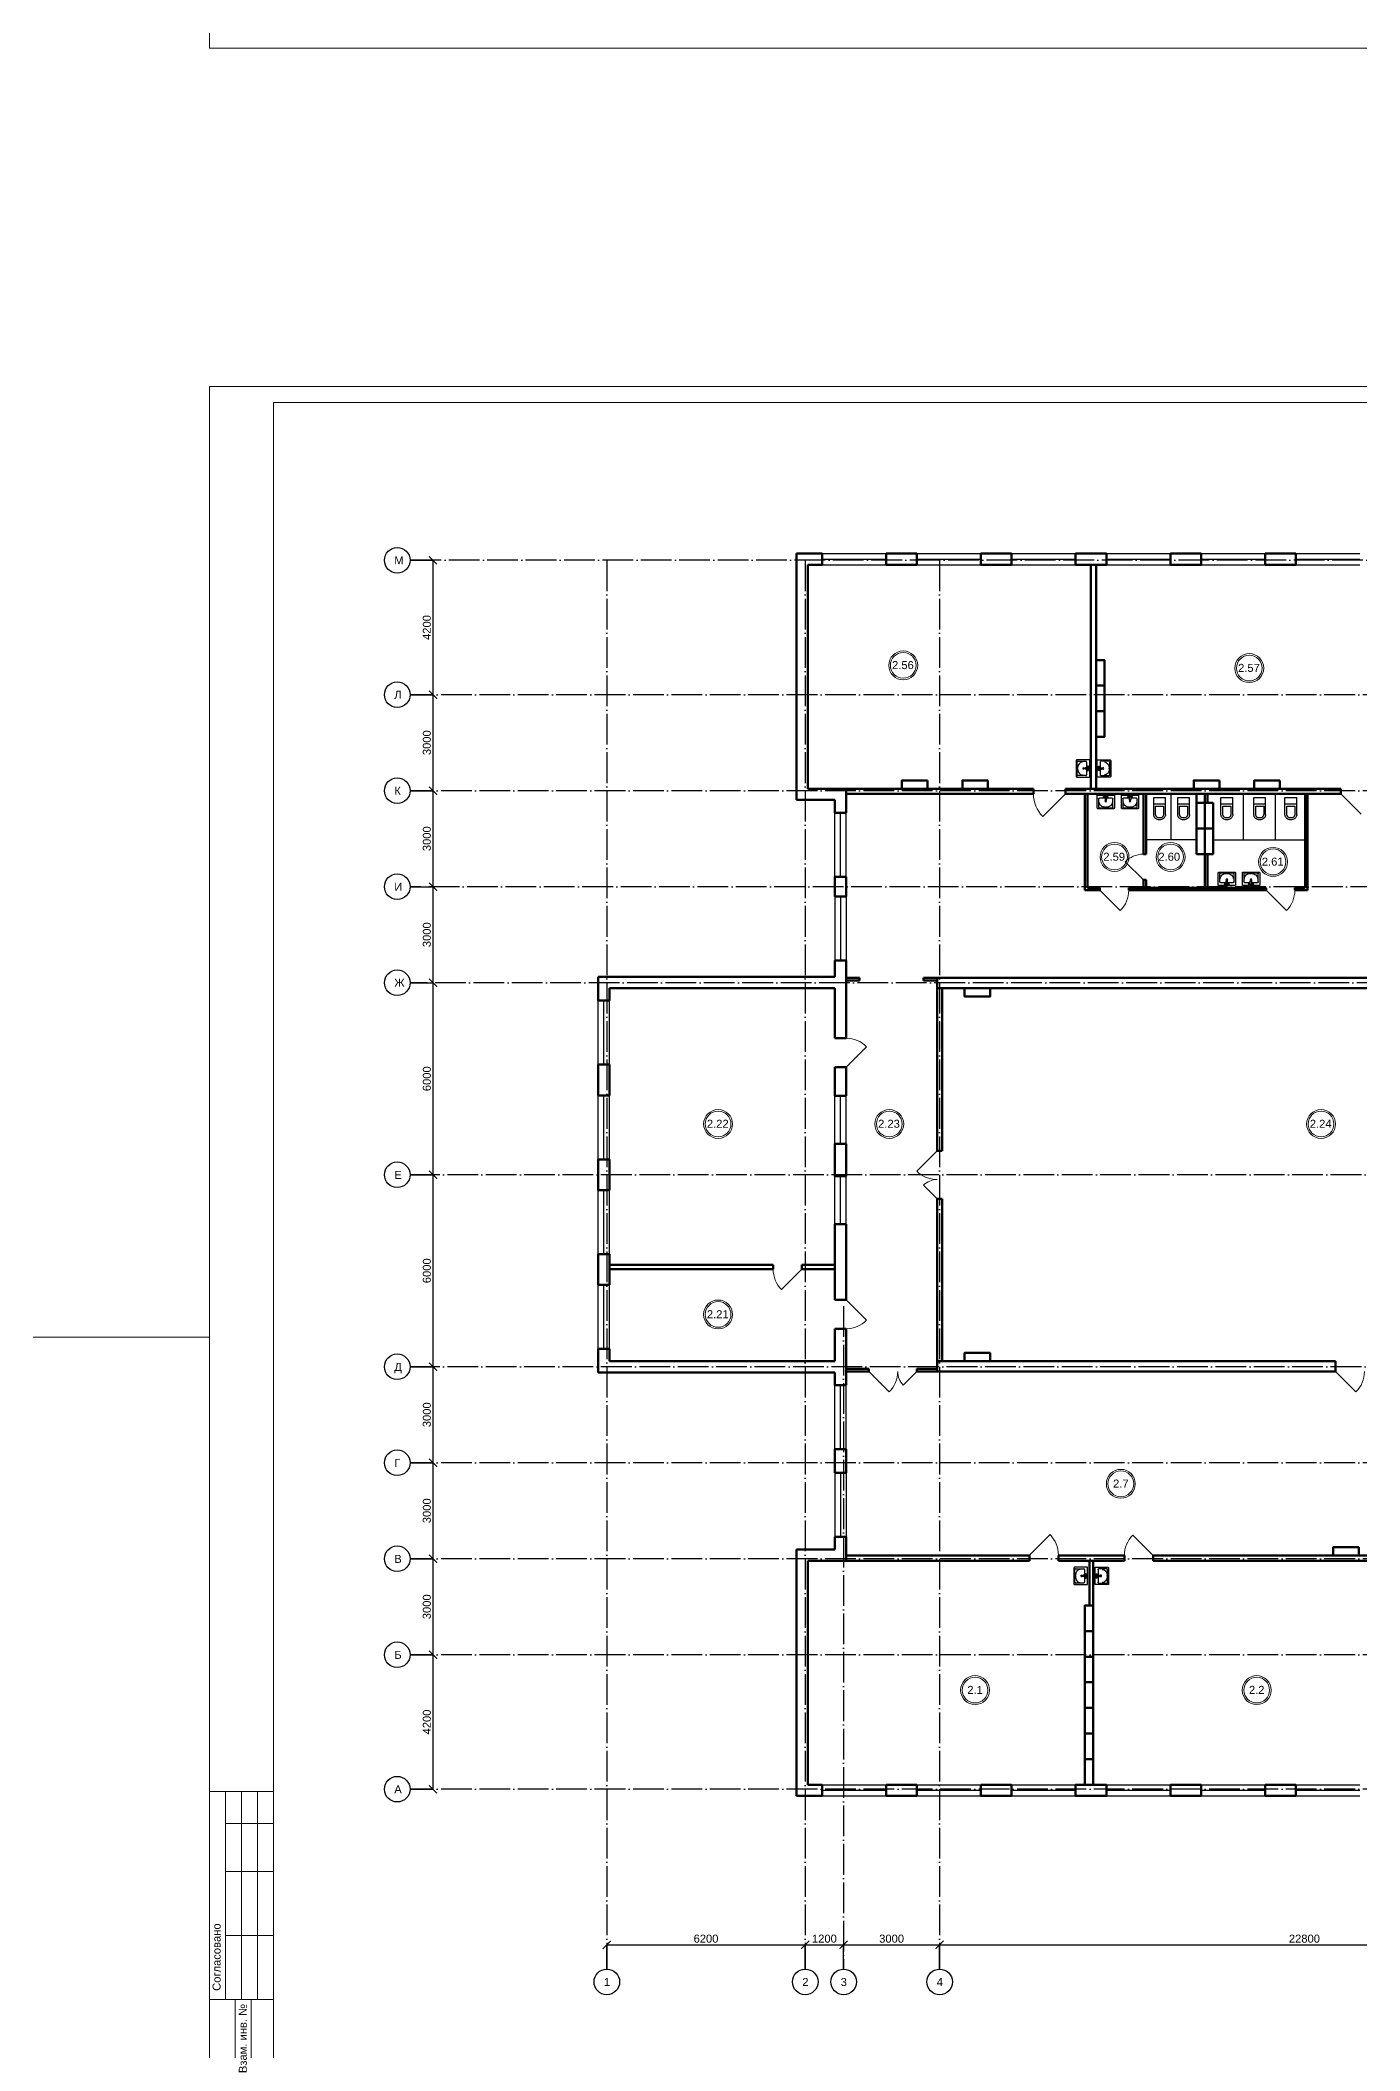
# Model space of a CAD drawing. Header units: millimetres. Extents: x 1982 to 10001982, y -1005230 to 4320529.
# Drawn here: x 2331984 to 2373220, y 1198181 to 1261006 of the extents above; entities that cross this region are included whole.
import ezdxf
from ezdxf.enums import TextEntityAlignment as Align

# ---------------------------------------------------------------- set-up
doc = ezdxf.new("R2010")
doc.units = ezdxf.units.MM
doc.linetypes.add('ACAD_ISO04W100', pattern=[30, 24, -3, 0, -3])
for name, color, linetype, lineweight in [('Level 50', 7, 'Continuous', 0), ('Level 63', 7, 'Continuous', 0), ('Двери', 250, 'Continuous', 5), ('Стены', 7, 'Continuous', 50)]:
    doc.layers.add(name, color=color, linetype=linetype, lineweight=lineweight)
for name, color, linetype in [('SANTEH', 7, 'Continuous'), ('Окна', 127, 'Continuous'), ('Оси', 30, 'Continuous'), ('Осн надпись', 7, 'Continuous'), ('размеры оси', 163, 'Continuous'), ('Сантехника', 7, 'Continuous')]:
    doc.layers.add(name, color=color, linetype=linetype)
doc.styles.get("Standard").update_dxf_attribs({"font": 'arial.ttf'})
doc.styles.add('Style-Arial', font='arial.ttf')
doc.dimstyles.new('100', dxfattribs={"dimtxt": 250, "dimasz": 250, "dimexe": 1.25, "dimexo": 0.625, "dimgap": 65, "dimtad": 1, "dimtxsty": 'Standard', "dimblk": 'ARCHTICK', "dimcen": 250, "dimadec": 0, "dimazin": 0, "dimtfac": 1, "dimtmove": 0, "dimatfit": 3, "dimldrblk": 'ARCHTICK', "dimfxl": 1, "dimarcsym": 0})

# ---------------------------------------------------------------- blocks, each defined once
blk = doc.blocks.new('*U49')
at = {"color": 7, "linetype": 'Continuous', "lineweight": 0}
for p, q in [((-63.075, 0), (-68.362, 0)), ((68.362, 0), (63.075, 0))]:
    blk.add_line(p, q, dxfattribs=at)
at = {"color": 7, "linetype": 'Continuous', "lineweight": 0, "flags": 128}
blk.add_lwpolyline([(63.075, 29.7), (63.075, -29.7), (-63.075, -29.7), (-63.075, 29.7), (63.075, 29.7)], close=True, dxfattribs=at)
at = {"layer": 'Level 50', "color": 7, "linetype": 'Continuous', "lineweight": 13}
for p, q in [((-61.075, 29.2), (-61.075, -29.2)), ((62.575, 29.2), (-61.075, 29.2))]:
    blk.add_line(p, q, dxfattribs=at)
at = {"layer": 'Level 63', "color": 7, "linetype": 'Continuous', "lineweight": 13}
for p, q in [((-63.075, -14.2), (-61.075, -14.2)), ((-63.075, -14.2), (-63.075, -20.7)), ((-62.575, -14.2), (-62.575, -20.7)), ((-62.075, -14.2), (-62.075, -20.7)), ((-61.575, -14.2), (-61.575, -20.7)), ((-62.575, -15.2), (-61.075, -15.2)), ((-62.575, -16.7), (-61.075, -16.7)), ((-62.575, -18.7), (-61.075, -18.7)), ((-63.075, -20.7), (-61.075, -20.7)), ((-62.275, -20.7), (-61.075, -20.7)), ((-61.775, -29.2), (-61.775, -20.7))]:
    blk.add_line(p, q, dxfattribs=at)
at = {"layer": 'Level 63', "color": 7, "linetype": 'Continuous', "lineweight": 13, "flags": 128}
blk.add_lwpolyline([(-62.275, -29.2), (-62.275, -20.7)], dxfattribs=at)
at = {"layer": 'Level 63', "color": 7, "linetype": 'Continuous', "lineweight": 0, "style": 'Style-Arial'}
for s, p in [('Согласовано', (-62.851, -19.373)), ('Взам. инв. №', (-62.032, -21.916))]:
    blk.add_text(s, height=0.25002, rotation=90, dxfattribs=at).set_placement(p, align=Align.MIDDLE_CENTER)
blk = doc.blocks.new('Rac7')
at = {"color": 0}
for p, q in [((-39501, -24232), (-39501, -23830)), ((-39474, -23808), (-38988, -23808)), ((-39457, -23859), (-39457, -24115)), ((-39032, -23838), (-39430, -23838)), ((-39221, -23855), (-39241, -23855)), ((-39005, -24115), (-39005, -23859)), ((-39005, -23859), (-39005, -23859)), ((-38961, -23830), (-38961, -24232)), ((-38961, -24232), (-39501, -24232)), ((-39430, -24136), (-39253, -24136)), ((-39297, -24164), (-39253, -24164)), ((-39297, -24194), (-39297, -24164)), ((-39165, -24194), (-39297, -24194)), ((-39253, -24186), (-39253, -24094)), ((-39253, -24186), (-39209, -24186)), ((-39209, -24186), (-39209, -24094)), ((-39209, -24136), (-39032, -24136)), ((-39209, -24164), (-39165, -24164)), ((-39165, -24164), (-39165, -24194))]:
    blk.add_line(p, q, dxfattribs=at)
at = {"color": 0, "extrusion": (0, 0, -1)}
for centre, major_axis, start_param, end_param in [((-39474, -23830), (-27, 0), 0, 1.570796), ((-39430, -23859), (-27, 0), 0, 1.570796), ((-39241, -24007), (-194, 0), 0, 1.570796), ((-39221, -24007), (-194, 0), 1.570796, 3.141593), ((-39032, -23859), (-27, 0), 1.570796, 3.141593), ((-38988, -23830), (-27, 0), 1.570796, 3.141593), ((-39430, -24115), (-27, 0), -1.570796, 0), ((-39231, -24104), (-25.3, 0), 0.552816, 2.588777), ((-39032, -24115), (-27, 0), -3.141593, -1.570796)]:
    blk.add_ellipse(centre, major_axis=major_axis, ratio=0.785714, start_param=start_param, end_param=end_param, dxfattribs=at)
blk.add_ellipse((-39231, -24048), major_axis=(-27.9, 0), ratio=0.785714, dxfattribs=at)
blk = doc.blocks.new('WC With Cistern_103')
at = {"layer": 'SANTEH', "linetype": 'Continuous'}
for p, q in [((0, 170), (0, 700)), ((370, 700), (0, 700)), ((370, 170), (370, 700)), ((370, 500), (0, 500)), ((60, 425), (60, 170)), ((310, 425), (60, 425)), ((310, 170), (310, 425))]:
    blk.add_line(p, q, dxfattribs=at)
for points in [[(0, 170), (1, 151), (4, 133), (10, 115), (17, 97), (27, 81), (38, 66), (51, 52), (65, 40)], [(60, 170), (61, 158), (63, 146), (66, 135), (71, 124), (77, 114), (84, 104), (92, 96), (101, 88)], [(65, 40), (92, 23), (122, 10), (153, 3), (185, 0), (217, 3), (248, 10), (278, 23), (305, 40)], [(101, 88), (120, 76), (141, 67), (163, 62), (185, 60), (207, 62), (229, 67), (250, 76), (269, 88)], [(269, 88), (278, 96), (286, 104), (293, 114), (299, 124), (304, 135), (307, 146), (309, 158), (310, 170)], [(305, 40), (319, 52), (332, 66), (343, 81), (353, 97), (360, 115), (366, 133), (369, 151), (370, 170)]]:
    blk.add_lwpolyline(points, dxfattribs=at)
blk = doc.blocks.new('_ArchTick')
at = {"color": 0, "linetype": 'ByBlock', "const_width": 0.15}
blk.add_lwpolyline([(-0.5, -0.5), (0.5, 0.5)], dxfattribs=at)
blk = doc.blocks.new('*D212')
at = {"layer": 'Defpoints', "color": 0, "lineweight": 0, "transparency": 16777216}
for p in [(2355890, 1201491), (2349690, 1200734), (2355890, 1200734)]:
    blk.add_point(p, dxfattribs=at)
at = {"layer": 'размеры оси', "color": 0, "lineweight": -2, "transparency": 16777216}
for p, q in [((2349690, 1200735), (2349690, 1201492)), ((2349690, 1201491), (2355890, 1201491)), ((2355890, 1200735), (2355890, 1201492))]:
    blk.add_line(p, q, dxfattribs=at)
at = {"layer": 'размеры оси', "color": 0, "lineweight": -2, "transparency": 16777216, "xscale": 250, "yscale": 250, "zscale": 250, "rotation": 180}
blk.add_blockref('_ArchTick', (2349690, 1201491), dxfattribs=at)
at = {"layer": 'размеры оси', "color": 0, "lineweight": -2, "transparency": 16777216, "xscale": 250, "yscale": 250, "zscale": 250}
blk.add_blockref('_ArchTick', (2355890, 1201491), dxfattribs=at)
at = {"layer": 'размеры оси', "color": 0, "transparency": 16777216, "insert": (2352790, 1201684), "char_height": 250, "attachment_point": 5}
blk.add_mtext('6200', dxfattribs=at)
blk = doc.blocks.new('*D213')
at = {"layer": 'Defpoints', "color": 0, "lineweight": 0, "transparency": 16777216}
for p in [(2357090, 1201491), (2355890, 1200734), (2357090, 1200734)]:
    blk.add_point(p, dxfattribs=at)
at = {"layer": 'размеры оси', "color": 0, "lineweight": -2, "transparency": 16777216}
for p, q in [((2355890, 1200735), (2355890, 1201492)), ((2355890, 1201491), (2357090, 1201491)), ((2357090, 1200735), (2357090, 1201492))]:
    blk.add_line(p, q, dxfattribs=at)
at = {"layer": 'размеры оси', "color": 0, "lineweight": -2, "transparency": 16777216, "xscale": 250, "yscale": 250, "zscale": 250, "rotation": 180}
blk.add_blockref('_ArchTick', (2355890, 1201491), dxfattribs=at)
at = {"layer": 'размеры оси', "color": 0, "lineweight": -2, "transparency": 16777216, "xscale": 250, "yscale": 250, "zscale": 250}
blk.add_blockref('_ArchTick', (2357090, 1201491), dxfattribs=at)
at = {"layer": 'размеры оси', "color": 0, "transparency": 16777216, "insert": (2356490, 1201684), "char_height": 250, "attachment_point": 5}
blk.add_mtext('1200', dxfattribs=at)
blk = doc.blocks.new('*D214')
at = {"layer": 'Defpoints', "color": 0, "lineweight": 0, "transparency": 16777216}
for p in [(2360090, 1201491), (2357090, 1200734), (2360090, 1200734)]:
    blk.add_point(p, dxfattribs=at)
at = {"layer": 'размеры оси', "color": 0, "lineweight": -2, "transparency": 16777216}
for p, q in [((2357090, 1200735), (2357090, 1201492)), ((2357090, 1201491), (2360090, 1201491)), ((2360090, 1200735), (2360090, 1201492))]:
    blk.add_line(p, q, dxfattribs=at)
at = {"layer": 'размеры оси', "color": 0, "lineweight": -2, "transparency": 16777216, "xscale": 250, "yscale": 250, "zscale": 250, "rotation": 180}
blk.add_blockref('_ArchTick', (2357090, 1201491), dxfattribs=at)
at = {"layer": 'размеры оси', "color": 0, "lineweight": -2, "transparency": 16777216, "xscale": 250, "yscale": 250, "zscale": 250}
blk.add_blockref('_ArchTick', (2360090, 1201491), dxfattribs=at)
at = {"layer": 'размеры оси', "color": 0, "transparency": 16777216, "insert": (2358590, 1201684), "char_height": 250, "attachment_point": 5}
blk.add_mtext('3000', dxfattribs=at)
blk = doc.blocks.new('*D215')
at = {"layer": 'Defpoints', "color": 0, "lineweight": 0, "transparency": 16777216}
for p in [(2382890, 1201491), (2360090, 1200734), (2382890, 1200734)]:
    blk.add_point(p, dxfattribs=at)
at = {"layer": 'размеры оси', "color": 0, "lineweight": -2, "transparency": 16777216}
for p, q in [((2360090, 1200735), (2360090, 1201492)), ((2360090, 1201491), (2382890, 1201491)), ((2382890, 1200735), (2382890, 1201492))]:
    blk.add_line(p, q, dxfattribs=at)
at = {"layer": 'размеры оси', "color": 0, "lineweight": -2, "transparency": 16777216, "xscale": 250, "yscale": 250, "zscale": 250, "rotation": 180}
blk.add_blockref('_ArchTick', (2360090, 1201491), dxfattribs=at)
at = {"layer": 'размеры оси', "color": 0, "lineweight": -2, "transparency": 16777216, "xscale": 250, "yscale": 250, "zscale": 250}
blk.add_blockref('_ArchTick', (2382890, 1201491), dxfattribs=at)
at = {"layer": 'размеры оси', "color": 0, "transparency": 16777216, "insert": (2371490, 1201684), "char_height": 250, "attachment_point": 5}
blk.add_mtext('22800', dxfattribs=at)
blk = doc.blocks.new('*D202')
at = {"layer": 'Defpoints', "color": 0, "lineweight": 0, "transparency": 16777216}
for p in [(2343541, 1210555), (2344259, 1210555), (2343541, 1206355)]:
    blk.add_point(p, dxfattribs=at)
at = {"layer": 'размеры оси', "color": 0, "lineweight": -2, "transparency": 16777216}
for p, q in [((2343541, 1210555), (2344260, 1210555)), ((2344259, 1206355), (2344259, 1210555)), ((2343541, 1206355), (2344260, 1206355))]:
    blk.add_line(p, q, dxfattribs=at)
at = {"layer": 'размеры оси', "color": 0, "lineweight": -2, "transparency": 16777216, "xscale": 250, "yscale": 250, "zscale": 250}
for p, rotation in [((2344259, 1210555), 90), ((2344259, 1206355), 270)]:
    blk.add_blockref('_ArchTick', p, dxfattribs=dict(at, rotation=rotation))
at = {"layer": 'размеры оси', "color": 0, "transparency": 16777216, "insert": (2344066, 1208455), "char_height": 250, "attachment_point": 5, "rotation": 90}
blk.add_mtext('4200', dxfattribs=at)
blk = doc.blocks.new('*D203')
at = {"layer": 'Defpoints', "color": 0, "lineweight": 0, "transparency": 16777216}
for p in [(2343541, 1213555), (2344259, 1213555), (2343541, 1210555)]:
    blk.add_point(p, dxfattribs=at)
at = {"layer": 'размеры оси', "color": 0, "lineweight": -2, "transparency": 16777216}
for p, q in [((2343541, 1213555), (2344260, 1213555)), ((2344259, 1210555), (2344259, 1213555)), ((2343541, 1210555), (2344260, 1210555))]:
    blk.add_line(p, q, dxfattribs=at)
at = {"layer": 'размеры оси', "color": 0, "lineweight": -2, "transparency": 16777216, "xscale": 250, "yscale": 250, "zscale": 250}
for p, rotation in [((2344259, 1213555), 90), ((2344259, 1210555), 270)]:
    blk.add_blockref('_ArchTick', p, dxfattribs=dict(at, rotation=rotation))
at = {"layer": 'размеры оси', "color": 0, "transparency": 16777216, "insert": (2344066, 1212055), "char_height": 250, "attachment_point": 5, "rotation": 90}
blk.add_mtext('3000', dxfattribs=at)
blk = doc.blocks.new('*D204')
at = {"layer": 'Defpoints', "color": 0, "lineweight": 0, "transparency": 16777216}
for p in [(2343541, 1216555), (2344259, 1216555), (2343541, 1213555)]:
    blk.add_point(p, dxfattribs=at)
at = {"layer": 'размеры оси', "color": 0, "lineweight": -2, "transparency": 16777216}
for p, q in [((2343541, 1216555), (2344260, 1216555)), ((2344259, 1213555), (2344259, 1216555)), ((2343541, 1213555), (2344260, 1213555))]:
    blk.add_line(p, q, dxfattribs=at)
at = {"layer": 'размеры оси', "color": 0, "lineweight": -2, "transparency": 16777216, "xscale": 250, "yscale": 250, "zscale": 250}
for p, rotation in [((2344259, 1216555), 90), ((2344259, 1213555), 270)]:
    blk.add_blockref('_ArchTick', p, dxfattribs=dict(at, rotation=rotation))
at = {"layer": 'размеры оси', "color": 0, "transparency": 16777216, "insert": (2344066, 1215055), "char_height": 250, "attachment_point": 5, "rotation": 90}
blk.add_mtext('3000', dxfattribs=at)
blk = doc.blocks.new('*D205')
at = {"layer": 'Defpoints', "color": 0, "lineweight": 0, "transparency": 16777216}
for p in [(2343541, 1219555), (2344259, 1219555), (2343541, 1216555)]:
    blk.add_point(p, dxfattribs=at)
at = {"layer": 'размеры оси', "color": 0, "lineweight": -2, "transparency": 16777216}
for p, q in [((2343541, 1219555), (2344260, 1219555)), ((2344259, 1216555), (2344259, 1219555)), ((2343541, 1216555), (2344260, 1216555))]:
    blk.add_line(p, q, dxfattribs=at)
at = {"layer": 'размеры оси', "color": 0, "lineweight": -2, "transparency": 16777216, "xscale": 250, "yscale": 250, "zscale": 250}
for p, rotation in [((2344259, 1219555), 90), ((2344259, 1216555), 270)]:
    blk.add_blockref('_ArchTick', p, dxfattribs=dict(at, rotation=rotation))
at = {"layer": 'размеры оси', "color": 0, "transparency": 16777216, "insert": (2344066, 1218055), "char_height": 250, "attachment_point": 5, "rotation": 90}
blk.add_mtext('3000', dxfattribs=at)
blk = doc.blocks.new('*D206')
at = {"layer": 'Defpoints', "color": 0, "lineweight": 0, "transparency": 16777216}
for p in [(2343541, 1225555), (2344259, 1225555), (2343541, 1219555)]:
    blk.add_point(p, dxfattribs=at)
at = {"layer": 'размеры оси', "color": 0, "lineweight": -2, "transparency": 16777216}
for p, q in [((2343541, 1225555), (2344260, 1225555)), ((2344259, 1219555), (2344259, 1225555)), ((2343541, 1219555), (2344260, 1219555))]:
    blk.add_line(p, q, dxfattribs=at)
at = {"layer": 'размеры оси', "color": 0, "lineweight": -2, "transparency": 16777216, "xscale": 250, "yscale": 250, "zscale": 250}
for p, rotation in [((2344259, 1225555), 90), ((2344259, 1219555), 270)]:
    blk.add_blockref('_ArchTick', p, dxfattribs=dict(at, rotation=rotation))
at = {"layer": 'размеры оси', "color": 0, "transparency": 16777216, "insert": (2344066, 1222555), "char_height": 250, "attachment_point": 5, "rotation": 90}
blk.add_mtext('6000', dxfattribs=at)
blk = doc.blocks.new('*D207')
at = {"layer": 'Defpoints', "color": 0, "lineweight": 0, "transparency": 16777216}
for p in [(2343541, 1231555), (2344259, 1231555), (2343541, 1225555)]:
    blk.add_point(p, dxfattribs=at)
at = {"layer": 'размеры оси', "color": 0, "lineweight": -2, "transparency": 16777216}
for p, q in [((2343541, 1231555), (2344260, 1231555)), ((2344259, 1225555), (2344259, 1231555)), ((2343541, 1225555), (2344260, 1225555))]:
    blk.add_line(p, q, dxfattribs=at)
at = {"layer": 'размеры оси', "color": 0, "lineweight": -2, "transparency": 16777216, "xscale": 250, "yscale": 250, "zscale": 250}
for p, rotation in [((2344259, 1231555), 90), ((2344259, 1225555), 270)]:
    blk.add_blockref('_ArchTick', p, dxfattribs=dict(at, rotation=rotation))
at = {"layer": 'размеры оси', "color": 0, "transparency": 16777216, "insert": (2344066, 1228555), "char_height": 250, "attachment_point": 5, "rotation": 90}
blk.add_mtext('6000', dxfattribs=at)
blk = doc.blocks.new('*D208')
at = {"layer": 'Defpoints', "color": 0, "lineweight": 0, "transparency": 16777216}
for p in [(2343541, 1234555), (2344259, 1234555), (2343541, 1231555)]:
    blk.add_point(p, dxfattribs=at)
at = {"layer": 'размеры оси', "color": 0, "lineweight": -2, "transparency": 16777216}
for p, q in [((2343541, 1234555), (2344260, 1234555)), ((2344259, 1231555), (2344259, 1234555)), ((2343541, 1231555), (2344260, 1231555))]:
    blk.add_line(p, q, dxfattribs=at)
at = {"layer": 'размеры оси', "color": 0, "lineweight": -2, "transparency": 16777216, "xscale": 250, "yscale": 250, "zscale": 250}
for p, rotation in [((2344259, 1234555), 90), ((2344259, 1231555), 270)]:
    blk.add_blockref('_ArchTick', p, dxfattribs=dict(at, rotation=rotation))
at = {"layer": 'размеры оси', "color": 0, "transparency": 16777216, "insert": (2344066, 1233055), "char_height": 250, "attachment_point": 5, "rotation": 90}
blk.add_mtext('3000', dxfattribs=at)
blk = doc.blocks.new('*D209')
at = {"layer": 'Defpoints', "color": 0, "lineweight": 0, "transparency": 16777216}
for p in [(2343541, 1237555), (2344259, 1237555), (2343541, 1234555)]:
    blk.add_point(p, dxfattribs=at)
at = {"layer": 'размеры оси', "color": 0, "lineweight": -2, "transparency": 16777216}
for p, q in [((2343541, 1237555), (2344260, 1237555)), ((2344259, 1234555), (2344259, 1237555)), ((2343541, 1234555), (2344260, 1234555))]:
    blk.add_line(p, q, dxfattribs=at)
at = {"layer": 'размеры оси', "color": 0, "lineweight": -2, "transparency": 16777216, "xscale": 250, "yscale": 250, "zscale": 250}
for p, rotation in [((2344259, 1237555), 90), ((2344259, 1234555), 270)]:
    blk.add_blockref('_ArchTick', p, dxfattribs=dict(at, rotation=rotation))
at = {"layer": 'размеры оси', "color": 0, "transparency": 16777216, "insert": (2344066, 1236055), "char_height": 250, "attachment_point": 5, "rotation": 90}
blk.add_mtext('3000', dxfattribs=at)
blk = doc.blocks.new('*D210')
at = {"layer": 'Defpoints', "color": 0, "lineweight": 0, "transparency": 16777216}
for p in [(2343541, 1240555), (2344259, 1240555), (2343541, 1237555)]:
    blk.add_point(p, dxfattribs=at)
at = {"layer": 'размеры оси', "color": 0, "lineweight": -2, "transparency": 16777216}
for p, q in [((2343541, 1240555), (2344260, 1240555)), ((2344259, 1237555), (2344259, 1240555)), ((2343541, 1237555), (2344260, 1237555))]:
    blk.add_line(p, q, dxfattribs=at)
at = {"layer": 'размеры оси', "color": 0, "lineweight": -2, "transparency": 16777216, "xscale": 250, "yscale": 250, "zscale": 250}
for p, rotation in [((2344259, 1240555), 90), ((2344259, 1237555), 270)]:
    blk.add_blockref('_ArchTick', p, dxfattribs=dict(at, rotation=rotation))
at = {"layer": 'размеры оси', "color": 0, "transparency": 16777216, "insert": (2344066, 1239055), "char_height": 250, "attachment_point": 5, "rotation": 90}
blk.add_mtext('3000', dxfattribs=at)
blk = doc.blocks.new('*D211')
at = {"layer": 'Defpoints', "color": 0, "lineweight": 0, "transparency": 16777216}
for p in [(2343541, 1244755), (2344259, 1244755), (2343541, 1240555)]:
    blk.add_point(p, dxfattribs=at)
at = {"layer": 'размеры оси', "color": 0, "lineweight": -2, "transparency": 16777216}
for p, q in [((2343541, 1244755), (2344260, 1244755)), ((2344259, 1240555), (2344259, 1244755)), ((2343541, 1240555), (2344260, 1240555))]:
    blk.add_line(p, q, dxfattribs=at)
at = {"layer": 'размеры оси', "color": 0, "lineweight": -2, "transparency": 16777216, "xscale": 250, "yscale": 250, "zscale": 250}
for p, rotation in [((2344259, 1244755), 90), ((2344259, 1240555), 270)]:
    blk.add_blockref('_ArchTick', p, dxfattribs=dict(at, rotation=rotation))
at = {"layer": 'размеры оси', "color": 0, "transparency": 16777216, "insert": (2344066, 1242655), "char_height": 250, "attachment_point": 5, "rotation": 90}
blk.add_mtext('4200', dxfattribs=at)

msp = doc.modelspace()

# ---------------------------------------------------------------- linework, layer by layer
for p, q in [((2356820.421, 1226518.813), (2356820.421, 1228018.813)), ((2356995.421, 1226518.813), (2356995.421, 1228018.813)), ((2357170.421, 1226518.813), (2357170.421, 1228018.813)), ((2356820.421, 1224009.946), (2356820.421, 1225509.946)), ((2356995.421, 1224009.946), (2356995.421, 1225509.946)), ((2357170.421, 1224009.946), (2357170.421, 1225509.946))]:
    msp.add_line(p, q)
at = {"color": 7, "linetype": 'Continuous', "lineweight": 13}
for centre, radius in [((2358953.596, 1241472.705), 452.013), ((2358953.596, 1241472.705), 402.013), ((2369767.338, 1241385.508), 452.013), ((2369767.338, 1241385.508), 402.013), ((2365555.927, 1235484.361), 452.013), ((2365555.927, 1235484.361), 402.013), ((2367309.092, 1235484.361), 452.013), ((2367309.092, 1235484.361), 402.013), ((2370509.86, 1235332.188), 452.013), ((2370509.86, 1235332.188), 402.013), ((2353168.014, 1227140.872), 452.013), ((2353168.014, 1227140.872), 402.013), ((2358518.207, 1227140.872), 452.013), ((2358518.207, 1227140.872), 402.013), ((2372009.564, 1227140.872), 452.013), ((2372009.564, 1227140.872), 402.013), ((2353168.014, 1221189.232), 452.013), ((2353168.014, 1221189.232), 402.013), ((2365752.872, 1215897.432), 452.013), ((2365752.872, 1215897.432), 402.013), ((2361197.273, 1209450.921), 452.013), ((2361197.273, 1209450.921), 402.013), ((2369998.288, 1209450.921), 452.013), ((2369998.288, 1209450.921), 402.013)]:
    msp.add_circle(centre, radius, dxfattribs=at)
at = {"layer": 'SANTEH'}
for p, q in [((2367330.421, 1236019.746), (2367330.421, 1237455.29)), ((2369588.273, 1236019.746), (2369588.273, 1237455.29)), ((2370582.406, 1236019.746), (2370582.406, 1237455.29)), ((2368120.421, 1236019.746), (2366540.421, 1236019.746)), ((2368640.421, 1236019.746), (2371510.421, 1236019.746))]:
    msp.add_line(p, q, dxfattribs=at)
at = {"layer": 'Двери'}
for p, q in [((2364020.421, 1237455.29), (2363313.314, 1236748.184)), ((2372631.927, 1237455.29), (2373268.323, 1236818.894)), ((2366460.421, 1234773.265), (2365886.044, 1235330.123)), ((2365099.849, 1234445.29), (2365736.245, 1233808.894)), ((2370292.074, 1234445.29), (2370928.47, 1233808.894)), ((2357170.421, 1228919.664), (2357806.817, 1229556.06)), ((2360010.421, 1226305.29), (2359374.025, 1225668.894)), ((2360010.421, 1224805.29), (2359586.157, 1225229.554)), ((2355787.129, 1222605.29), (2355150.733, 1221968.894)), ((2357170.421, 1221644.493), (2357806.817, 1221008.097)), ((2357880.421, 1219405.29), (2358516.817, 1218768.894)), ((2359380.421, 1219405.29), (2358956.157, 1218981.026)), ((2372464.975, 1219405.29), (2373101.371, 1218768.894)), ((2362903.605, 1213672.82), (2363540.001, 1214309.216)), ((2366763.361, 1213655.29), (2366126.965, 1214291.686))]:
    msp.add_line(p, q, dxfattribs=at)
for centre, radius, start, end in [((2364020.421, 1237455.29), 1000, 180, 225), ((2366460.421, 1234773.265), 800, 90.88722196, 135.88722198), ((2365099.849, 1234445.29), 900, 315, 0), ((2370292.074, 1234445.29), 900, 315, 0), ((2357170.421, 1228919.664), 900, 45, 90), ((2360010.421, 1226305.29), 900, 225, 270), ((2360010.421, 1224805.29), 600, 90, 135), ((2355787.129, 1222605.29), 900, 180, 225), ((2357170.421, 1221644.493), 900, 270, 315), ((2357880.421, 1219405.29), 900, 315, 0), ((2359380.421, 1219405.29), 600, 180, 225), ((2372464.975, 1219405.29), 900, 315, 0), ((2362903.605, 1213672.82), 900, 0, 45), ((2366763.361, 1213655.29), 900, 135, 180)]:
    msp.add_arc(centre, radius, start, end, dxfattribs=at)
at = {"layer": 'Окна'}
for p, q in [((2356420.421, 1244965.29), (2358420.421, 1244965.29)), ((2356420.421, 1244790.29), (2358420.421, 1244790.29)), ((2356420.421, 1244615.29), (2358420.421, 1244615.29)), ((2359380.421, 1244965.29), (2361380.421, 1244965.29)), ((2359380.421, 1244790.29), (2361380.421, 1244790.29)), ((2359380.421, 1244615.29), (2361380.421, 1244615.29)), ((2362340.421, 1244965.29), (2364340.421, 1244965.29)), ((2362340.421, 1244790.29), (2364340.421, 1244790.29)), ((2362340.421, 1244615.29), (2364340.421, 1244615.29)), ((2365300.421, 1244965.29), (2367300.421, 1244965.29)), ((2365300.421, 1244790.29), (2367300.421, 1244790.29)), ((2365300.421, 1244615.29), (2367300.421, 1244615.29)), ((2368260.421, 1244965.29), (2370260.421, 1244965.29)), ((2368260.421, 1244790.29), (2370260.421, 1244790.29)), ((2368260.421, 1244615.29), (2370260.421, 1244615.29)), ((2371220.421, 1244965.29), (2373220.421, 1244965.29)), ((2371220.421, 1244790.29), (2373220.421, 1244790.29)), ((2371220.421, 1244615.29), (2373220.421, 1244615.29)), ((2356820.421, 1234865.29), (2356820.421, 1236865.29)), ((2356995.421, 1234865.29), (2356995.421, 1236865.29)), ((2357170.421, 1234865.29), (2357170.421, 1236865.29)), ((2356820.421, 1234245.29), (2356820.421, 1232245.29)), ((2356820.421, 1234135.29), (2356820.421, 1233885.29)), ((2356995.421, 1234245.29), (2356995.421, 1232245.29)), ((2357170.421, 1234245.29), (2357170.421, 1232245.29)), ((2357170.421, 1234135.29), (2357170.421, 1233885.29)), ((2356820.421, 1232245.29), (2356820.421, 1232135.29)), ((2357170.421, 1232245.29), (2357170.421, 1232135.29)), ((2349420.421, 1228995.29), (2349420.421, 1230995.29)), ((2349595.421, 1228995.29), (2349595.421, 1230995.29)), ((2349770.421, 1228995.29), (2349770.421, 1230995.29)), ((2349420.421, 1226035.29), (2349420.421, 1228035.29)), ((2349595.421, 1226035.29), (2349595.421, 1228035.29)), ((2349770.421, 1226035.29), (2349770.421, 1228035.29)), ((2349420.421, 1223075.29), (2349420.421, 1225075.29)), ((2349595.421, 1223075.29), (2349595.421, 1225075.29)), ((2349770.421, 1223075.29), (2349770.421, 1225075.29)), ((2349420.421, 1220115.29), (2349420.421, 1222115.29)), ((2349595.421, 1220115.29), (2349595.421, 1222115.29)), ((2349770.421, 1220115.29), (2349770.421, 1222115.29)), ((2356820.421, 1216975.29), (2356820.421, 1218975.29)), ((2356995.421, 1216975.29), (2356995.421, 1218975.29)), ((2357170.421, 1216975.29), (2357170.421, 1218975.29)), ((2356820.421, 1216245.29), (2356820.421, 1214245.29)), ((2356995.421, 1216245.29), (2356995.421, 1214245.29)), ((2357170.421, 1216245.29), (2357170.421, 1214245.29)), ((2356420.421, 1206495.29), (2358420.421, 1206495.29)), ((2356420.421, 1206320.29), (2358420.421, 1206320.29)), ((2359380.421, 1206495.29), (2361380.421, 1206495.29)), ((2359380.421, 1206320.29), (2361380.421, 1206320.29)), ((2362340.421, 1206495.29), (2364340.421, 1206495.29)), ((2362340.421, 1206320.29), (2364340.421, 1206320.29)), ((2365300.421, 1206495.29), (2367300.421, 1206495.29)), ((2365300.421, 1206320.29), (2367300.421, 1206320.29)), ((2368260.421, 1206495.29), (2370260.421, 1206495.29)), ((2368260.421, 1206320.29), (2370260.421, 1206320.29)), ((2371220.421, 1206495.29), (2373220.421, 1206495.29)), ((2371220.421, 1206320.29), (2373220.421, 1206320.29)), ((2356420.421, 1206145.29), (2358420.421, 1206145.29)), ((2359380.421, 1206145.29), (2361380.421, 1206145.29)), ((2362340.421, 1206145.29), (2364340.421, 1206145.29)), ((2365300.421, 1206145.29), (2367300.421, 1206145.29)), ((2368260.421, 1206145.29), (2370260.421, 1206145.29)), ((2371220.421, 1206145.29), (2373220.421, 1206145.29))]:
    msp.add_line(p, q, dxfattribs=at)
at = {"layer": 'Оси', "linetype": 'ACAD_ISO04W100', "ltscale": 40}
for p, q in [((2428521.122, 1244755.29), (2343540.724, 1244755.29)), ((2349690.421, 1244755.29), (2349690.421, 1200733.913)), ((2355890.421, 1244755.29), (2355890.421, 1200733.913)), ((2360090.421, 1244755.29), (2360090.421, 1200733.913)), ((2428276.32, 1240555.29), (2343540.724, 1240555.29)), ((2428276.32, 1237555.29), (2343540.724, 1237555.29)), ((2427890.421, 1234555.29), (2343540.724, 1234555.29)), ((2434090.421, 1231555.29), (2343540.724, 1231555.29)), ((2434475.298, 1225555.29), (2343540.724, 1225555.29)), ((2357090.421, 1221445.555), (2357090.421, 1200733.913)), ((2434475.298, 1219555.29), (2343540.724, 1219555.29)), ((2428276.32, 1216555.29), (2343540.724, 1216555.29)), ((2428276.32, 1213555.29), (2343540.724, 1213555.29)), ((2428276.32, 1210555.29), (2343540.724, 1210555.29)), ((2428276.32, 1206355.29), (2343540.724, 1206355.29))]:
    msp.add_line(p, q, dxfattribs=at)
at = {"layer": 'Осн надпись', "ltscale": 40}
for centre in [(2343140.724, 1244755.29), (2343140.724, 1240555.29), (2343140.724, 1237555.29), (2343140.724, 1234555.29), (2343140.724, 1231555.29), (2343140.724, 1225555.29), (2343140.724, 1219555.29), (2343140.724, 1216555.29), (2343140.724, 1213555.29), (2343140.724, 1210555.29), (2343140.724, 1206355.29), (2349690.421, 1200333.913), (2355890.421, 1200333.913), (2357090.421, 1200333.913), (2360090.421, 1200333.913)]:
    msp.add_circle(centre, 400, dxfattribs=at)
at = {"layer": 'Стены'}
for p, q in [((2355620.421, 1244965.29), (2355620.421, 1237265.29)), ((2355620.421, 1244965.29), (2356420.421, 1244965.29)), ((2355970.421, 1244615.29), (2355970.421, 1237615.29)), ((2355970.421, 1244615.29), (2356420.421, 1244615.29)), ((2356420.421, 1244615.29), (2356420.421, 1244965.29)), ((2358420.421, 1244965.29), (2359380.421, 1244965.29)), ((2358420.421, 1244615.29), (2358420.421, 1244965.29)), ((2358420.421, 1244615.29), (2359380.421, 1244615.29)), ((2359380.421, 1244615.29), (2359380.421, 1244965.29)), ((2361380.421, 1244965.29), (2362340.421, 1244965.29)), ((2361380.421, 1244615.29), (2361380.421, 1244965.29)), ((2361380.421, 1244615.29), (2362340.421, 1244615.29)), ((2362340.421, 1244615.29), (2362340.421, 1244965.29)), ((2364340.421, 1244965.29), (2365300.421, 1244965.29)), ((2364340.421, 1244615.29), (2364340.421, 1244965.29)), ((2364340.421, 1244615.29), (2365300.421, 1244615.29)), ((2364820.421, 1237615.29), (2364820.421, 1244615.29)), ((2364980.421, 1237615.29), (2364980.421, 1244615.29)), ((2365300.421, 1244615.29), (2365300.421, 1244965.29)), ((2367300.421, 1244965.29), (2368260.421, 1244965.29)), ((2367300.421, 1244615.29), (2367300.421, 1244965.29)), ((2367300.421, 1244615.29), (2368260.421, 1244615.29)), ((2368260.421, 1244615.29), (2368260.421, 1244965.29)), ((2370260.421, 1244965.29), (2371220.421, 1244965.29)), ((2370260.421, 1244615.29), (2370260.421, 1244965.29)), ((2370260.421, 1244615.29), (2371220.421, 1244615.29)), ((2371220.421, 1244615.29), (2371220.421, 1244965.29)), ((2355620.421, 1237265.29), (2356820.421, 1237265.29)), ((2355970.421, 1237615.29), (2363020.421, 1237615.29)), ((2356820.421, 1236865.29), (2356820.421, 1237265.29)), ((2357170.421, 1236865.29), (2357170.421, 1237615.29)), ((2357170.421, 1237455.29), (2363020.421, 1237455.29)), ((2363020.421, 1237615.29), (2363020.421, 1237455.29)), ((2364020.421, 1237615.29), (2364020.421, 1237455.29)), ((2364020.421, 1237615.29), (2372631.927, 1237615.29)), ((2364020.421, 1237455.29), (2372631.927, 1237455.29)), ((2364630.421, 1234445.29), (2364630.421, 1237455.29)), ((2364710.421, 1234525.29), (2364710.421, 1237455.29)), ((2364710.421, 1237173.265), (2364710.421, 1235573.265)), ((2366460.421, 1237455.29), (2366460.421, 1235573.265)), ((2366540.421, 1237455.29), (2366540.421, 1235573.265)), ((2368120.421, 1237455.29), (2368640.421, 1237455.29)), ((2368120.421, 1235955.29), (2368120.421, 1237455.29)), ((2368640.421, 1237173.265), (2368120.421, 1237173.265)), ((2368120.421, 1237173.265), (2368120.421, 1235573.265)), ((2368380.421, 1234525.29), (2368380.421, 1237455.29)), ((2368380.421, 1235573.265), (2368380.421, 1237173.265)), ((2368460.421, 1237173.265), (2368460.421, 1237455.29)), ((2368640.421, 1237173.265), (2368640.421, 1235573.265)), ((2371510.421, 1234525.29), (2371510.421, 1237455.29)), ((2371590.421, 1234445.29), (2371590.421, 1237455.29)), ((2372631.927, 1237615.29), (2372631.927, 1237455.29)), ((2356820.421, 1236865.29), (2357170.421, 1236865.29)), ((2368120.421, 1236373.265), (2368640.421, 1236373.265)), ((2366460.421, 1235573.265), (2366540.421, 1235573.265)), ((2368120.421, 1235573.265), (2368640.421, 1235573.265)), ((2368460.421, 1234525.29), (2368460.421, 1235573.265)), ((2356820.421, 1234245.29), (2356820.421, 1234865.29)), ((2356820.421, 1234865.29), (2357170.421, 1234865.29)), ((2357170.421, 1234525.29), (2357170.421, 1234865.29)), ((2357170.421, 1234245.29), (2357170.421, 1234525.29)), ((2365099.849, 1234525.29), (2364710.421, 1234525.29)), ((2365099.849, 1234525.29), (2365099.849, 1234445.29)), ((2370292.074, 1234525.29), (2365999.849, 1234525.29)), ((2365999.849, 1234525.29), (2365999.849, 1234445.29)), ((2366460.421, 1234773.265), (2366460.421, 1234525.29)), ((2366460.421, 1234773.265), (2366540.421, 1234773.265)), ((2366540.421, 1234773.265), (2366540.421, 1234525.29)), ((2370292.074, 1234525.29), (2370292.074, 1234445.29)), ((2371510.421, 1234525.29), (2371192.074, 1234525.29)), ((2371192.074, 1234525.29), (2371192.074, 1234445.29)), ((2356820.421, 1234245.29), (2357170.421, 1234245.29)), ((2365099.849, 1234445.29), (2364630.421, 1234445.29)), ((2370292.074, 1234445.29), (2365999.849, 1234445.29)), ((2371590.421, 1234445.29), (2371192.074, 1234445.29)), ((2356820.421, 1231735.29), (2356820.421, 1232245.29)), ((2356820.421, 1232245.29), (2357170.421, 1232245.29)), ((2357170.421, 1229819.664), (2357170.421, 1232245.29)), ((2349420.421, 1231735.29), (2356820.421, 1231735.29)), ((2349420.421, 1230995.29), (2349420.421, 1231735.29)), ((2349770.421, 1231385.29), (2356820.421, 1231385.29)), ((2349770.421, 1230995.29), (2349770.421, 1231385.29)), ((2356820.421, 1229819.664), (2356820.421, 1231385.29)), ((2357590.421, 1231705.29), (2357170.421, 1231705.29)), ((2357590.421, 1231625.29), (2357170.421, 1231625.29)), ((2357590.421, 1231705.29), (2357590.421, 1231625.29)), ((2360010.421, 1231705.29), (2359590.421, 1231705.29)), ((2359590.421, 1231705.29), (2359590.421, 1231625.29)), ((2360010.421, 1231625.29), (2359590.421, 1231625.29)), ((2360010.421, 1231705.29), (2391140.421, 1231705.29)), ((2360010.421, 1226305.29), (2360010.421, 1231705.29)), ((2360010.421, 1231385.29), (2391140.421, 1231385.29)), ((2360170.421, 1226305.29), (2360170.421, 1231385.29)), ((2349770.421, 1230995.29), (2349420.421, 1230995.29)), ((2356820.421, 1229819.664), (2357170.421, 1229819.664)), ((2349420.421, 1228035.29), (2349420.421, 1228995.29)), ((2349770.421, 1228995.29), (2349420.421, 1228995.29)), ((2349770.421, 1228035.29), (2349770.421, 1228995.29)), ((2356820.421, 1228018.813), (2356820.421, 1228919.664)), ((2356820.421, 1228919.664), (2357170.421, 1228919.664)), ((2357170.421, 1228018.813), (2357170.421, 1228919.664)), ((2349770.421, 1228035.29), (2349420.421, 1228035.29)), ((2356820.421, 1228018.813), (2357170.421, 1228018.813)), ((2356820.421, 1225509.946), (2356820.421, 1226518.813)), ((2356820.421, 1226518.813), (2357170.421, 1226518.813)), ((2357170.421, 1225509.946), (2357170.421, 1226518.813)), ((2349420.421, 1225075.29), (2349420.421, 1226035.29)), ((2349770.421, 1226035.29), (2349420.421, 1226035.29)), ((2349770.421, 1225075.29), (2349770.421, 1226035.29)), ((2360010.421, 1226305.29), (2360170.421, 1226305.29)), ((2356820.421, 1225509.946), (2357170.421, 1225509.946)), ((2349770.421, 1225075.29), (2349420.421, 1225075.29)), ((2360010.421, 1219405.29), (2360010.421, 1224805.29)), ((2360010.421, 1224805.29), (2360170.421, 1224805.29)), ((2360170.421, 1219725.29), (2360170.421, 1224805.29)), ((2356820.421, 1221644.493), (2356820.421, 1224009.946)), ((2356820.421, 1224009.946), (2357170.421, 1224009.946)), ((2357170.421, 1221644.493), (2357170.421, 1224009.946)), ((2349420.421, 1222115.29), (2349420.421, 1223075.29)), ((2349770.421, 1223075.29), (2349420.421, 1223075.29)), ((2349770.421, 1222115.29), (2349770.421, 1223075.29)), ((2349770.421, 1222745.29), (2354887.129, 1222745.29)), ((2349770.421, 1222605.29), (2354887.129, 1222605.29)), ((2354887.129, 1222745.29), (2354887.129, 1222605.29)), ((2355787.129, 1222745.29), (2356820.421, 1222745.29)), ((2355787.129, 1222745.29), (2355787.129, 1222605.29)), ((2355787.129, 1222605.29), (2356820.421, 1222605.29)), ((2349770.421, 1222115.29), (2349420.421, 1222115.29)), ((2356820.421, 1221644.493), (2357170.421, 1221644.493)), ((2356820.421, 1219725.29), (2356820.421, 1220744.493)), ((2356820.421, 1220744.493), (2357170.421, 1220744.493)), ((2357170.421, 1218975.29), (2357170.421, 1220744.493)), ((2349420.421, 1219375.29), (2349420.421, 1220115.29)), ((2349770.421, 1220115.29), (2349420.421, 1220115.29)), ((2349770.421, 1219725.29), (2349770.421, 1220115.29)), ((2349770.421, 1219725.29), (2356820.421, 1219725.29)), ((2357880.421, 1219485.29), (2357170.421, 1219485.29)), ((2357880.421, 1219405.29), (2357880.421, 1219485.29)), ((2360010.421, 1219485.29), (2359380.421, 1219485.29)), ((2359380.421, 1219405.29), (2359380.421, 1219485.29)), ((2360010.421, 1219725.29), (2372464.975, 1219725.29)), ((2372464.975, 1219725.29), (2372464.975, 1219405.29)), ((2349420.421, 1219375.29), (2356820.421, 1219375.29)), ((2356820.421, 1218975.29), (2356820.421, 1219375.29)), ((2356820.421, 1218975.29), (2357170.421, 1218975.29)), ((2357880.421, 1219405.29), (2357170.421, 1219405.29)), ((2360090.421, 1219405.29), (2359380.421, 1219405.29)), ((2360010.421, 1219405.29), (2372464.975, 1219405.29)), ((2356820.421, 1216245.29), (2356820.421, 1216975.29)), ((2356820.421, 1216975.29), (2357170.421, 1216975.29)), ((2357170.421, 1216245.29), (2357170.421, 1216975.29)), ((2356820.421, 1216245.29), (2357170.421, 1216245.29)), ((2355620.421, 1206145.29), (2355620.421, 1213845.29)), ((2355620.421, 1213845.29), (2356820.421, 1213845.29)), ((2356820.421, 1214245.29), (2357170.421, 1214245.29)), ((2356820.421, 1213845.29), (2356820.421, 1214245.29)), ((2357170.421, 1213495.29), (2357170.421, 1214245.29)), ((2355970.421, 1206495.29), (2355970.421, 1213495.29)), ((2355970.421, 1213495.29), (2362903.605, 1213495.29)), ((2357170.421, 1213655.29), (2362903.605, 1213655.29)), ((2362903.605, 1213495.29), (2362903.605, 1213655.29)), ((2363803.605, 1213655.29), (2365863.361, 1213655.29)), ((2363803.605, 1213495.29), (2363803.605, 1213655.29)), ((2363803.605, 1213495.29), (2365863.361, 1213495.29)), ((2364770.421, 1212095.29), (2364770.421, 1213495.29)), ((2364890.421, 1212095.29), (2364890.421, 1213495.29)), ((2365863.361, 1213495.29), (2365863.361, 1213655.29)), ((2366763.361, 1213655.29), (2374691.999, 1213655.29)), ((2366763.361, 1213495.29), (2366763.361, 1213655.29)), ((2366763.361, 1213495.29), (2374691.999, 1213495.29)), ((2355970.421, 1206495.29), (2356420.421, 1206495.29)), ((2356420.421, 1206495.29), (2356420.421, 1206145.29)), ((2358420.421, 1206495.29), (2359380.421, 1206495.29)), ((2358420.421, 1206495.29), (2358420.421, 1206145.29)), ((2359380.421, 1206495.29), (2359380.421, 1206145.29)), ((2361380.421, 1206495.29), (2362340.421, 1206495.29)), ((2361380.421, 1206495.29), (2361380.421, 1206145.29)), ((2362340.421, 1206495.29), (2362340.421, 1206145.29)), ((2364340.421, 1206495.29), (2365300.421, 1206495.29)), ((2364340.421, 1206495.29), (2364340.421, 1206145.29)), ((2365300.421, 1206495.29), (2365300.421, 1206145.29)), ((2367300.421, 1206495.29), (2368260.421, 1206495.29)), ((2367300.421, 1206495.29), (2367300.421, 1206145.29)), ((2368260.421, 1206495.29), (2368260.421, 1206145.29)), ((2370260.421, 1206495.29), (2371220.421, 1206495.29)), ((2370260.421, 1206495.29), (2370260.421, 1206145.29)), ((2371220.421, 1206495.29), (2371220.421, 1206145.29)), ((2355620.421, 1206145.29), (2356420.421, 1206145.29)), ((2358420.421, 1206145.29), (2359380.421, 1206145.29)), ((2361380.421, 1206145.29), (2362340.421, 1206145.29)), ((2364340.421, 1206145.29), (2365300.421, 1206145.29)), ((2367300.421, 1206145.29), (2368260.421, 1206145.29)), ((2370260.421, 1206145.29), (2371220.421, 1206145.29))]:
    msp.add_line(p, q, dxfattribs=at)
for points in [[(2364980.421, 1240837.929), (2365240.421, 1240837.929), (2365240.421, 1241637.929), (2364980.421, 1241637.929)], [(2364980.421, 1240037.929), (2365240.421, 1240037.929), (2365240.421, 1240837.929), (2364980.421, 1240837.929)], [(2364980.421, 1239237.929), (2365240.421, 1239237.929), (2365240.421, 1240037.929), (2364980.421, 1240037.929)], [(2359711.121, 1237875.29), (2359711.121, 1237615.29), (2358911.121, 1237615.29), (2358911.121, 1237875.29)], [(2361601.235, 1237875.29), (2361601.235, 1237615.29), (2360801.235, 1237615.29), (2360801.235, 1237875.29)], [(2368832.908, 1237875.29), (2368832.908, 1237615.29), (2368032.908, 1237615.29), (2368032.908, 1237875.29)], [(2370723.022, 1237875.29), (2370723.022, 1237615.29), (2369923.022, 1237615.29), (2369923.022, 1237875.29)], [(2368120.421, 1235573.265), (2368380.421, 1235573.265), (2368380.421, 1236373.265), (2368120.421, 1236373.265)], [(2361670.421, 1231385.29), (2361670.421, 1231125.29), (2360870.421, 1231125.29), (2360870.421, 1231385.29)], [(2361670.421, 1219985.29), (2361670.421, 1219725.29), (2360870.421, 1219725.29), (2360870.421, 1219985.29)], [(2373185.327, 1213915.29), (2373185.327, 1213655.29), (2372385.327, 1213655.29), (2372385.327, 1213915.29)], [(2364630.421, 1211295.29), (2364890.421, 1211295.29), (2364890.421, 1212095.29), (2364630.421, 1212095.29)], [(2364630.421, 1210495.29), (2364890.421, 1210495.29), (2364890.421, 1211295.29), (2364630.421, 1211295.29)], [(2364630.421, 1209695.29), (2364890.421, 1209695.29), (2364890.421, 1210495.29), (2364630.421, 1210495.29)], [(2364630.421, 1208895.29), (2364890.421, 1208895.29), (2364890.421, 1209695.29), (2364630.421, 1209695.29)], [(2364630.421, 1208095.29), (2364890.421, 1208095.29), (2364890.421, 1208895.29), (2364630.421, 1208895.29)], [(2364630.421, 1207295.29), (2364890.421, 1207295.29), (2364890.421, 1208095.29), (2364630.421, 1208095.29)], [(2364630.421, 1206495.29), (2364890.421, 1206495.29), (2364890.421, 1207295.29), (2364630.421, 1207295.29)]]:
    msp.add_lwpolyline(points, close=True, dxfattribs=at)

# ---------------------------------------------------------------- block references
at = {"layer": 'Level 50', "color": 7, "linetype": 'Continuous', "lineweight": 13, "xscale": 1000, "yscale": 1000, "zscale": 1000}
for p in [(2400346.849, 1290456.185), (2263621.875, 1220481.21), (2400346.849, 1220481.21)]:
    msp.add_blockref('*U49', p, dxfattribs=at)
at = {"layer": 'размеры оси', "color": 7, "lineweight": 0, "yscale": -1, "rotation": 270}
for p in [(2340547.231, 1199021.122), (2340478.796, 1173787.325)]:
    msp.add_blockref('Rac7', p, dxfattribs=at)
at = {"layer": 'размеры оси', "color": 7, "lineweight": 0}
for p, rotation in [((2389247.56, 1199021.122), 270), ((2326050.697, 1213184.953), 180), ((2326808.012, 1213184.953), 180), ((2389179.126, 1173787.325), 270)]:
    msp.add_blockref('Rac7', p, dxfattribs=dict(at, rotation=rotation))
for p in [(2408295.354, 1258821.624), (2409052.669, 1258821.624)]:
    msp.add_blockref('Rac7', p, dxfattribs=at)
at = {"layer": 'Сантехника', "color": 0, "lineweight": -2, "xscale": -1}
for p in [(2367149.714, 1236643.838), (2367900.716, 1236643.838), (2369252.158, 1236643.838), (2370276.748, 1236643.838), (2371250.685, 1236643.838)]:
    msp.add_blockref('WC With Cistern_103', p, dxfattribs=at)

# ---------------------------------------------------------------- texts
at = {"color": 7, "linetype": 'Continuous', "lineweight": 13, "style": 'Style-Arial'}
for s, p in [('2.56', (2358603.483, 1241605.455)), ('2.57', (2369417.225, 1241518.258)), ('2.59', (2365205.814, 1235617.11)), ('2.60', (2366926.249, 1235617.11)), ('2.61', (2370159.747, 1235464.937)), ('2.22', (2352817.901, 1227273.622)), ('2.23', (2358168.094, 1227273.622)), ('2.24', (2371659.451, 1227273.622)), ('2.21', (2352817.901, 1221321.981)), ('2.7', (2365511.317, 1216030.182)), ('2.1', (2360955.718, 1209583.67)), ('2.2', (2369756.733, 1209583.67))]:
    msp.add_text(s, height=250, dxfattribs=at).set_placement(p, align=Align.TOP_LEFT)
at = {"layer": 'Осн надпись', "ltscale": 40, "char_height": 250, "attachment_point": 1}
for s, insert in [('М', (2343049.291, 1244877.172)), ('Л', (2343049.291, 1240677.172)), ('К', (2343049.291, 1237677.172)), ('И', (2343049.291, 1234677.172)), ('Ж', (2343049.291, 1231677.172)), ('Е', (2343049.291, 1225677.172)), ('Д', (2343049.291, 1219677.172)), ('Г', (2343049.291, 1216677.172)), ('В', (2343049.291, 1213677.172)), ('Б', (2343049.291, 1210677.172)), ('А', (2343049.291, 1206477.172))]:
    msp.add_mtext_dynamic_manual_height_columns(s, width=250, gutter_width=12.5, heights=[0], dxfattribs=dict(at, insert=insert))
at = {"layer": 'Осн надпись', "char_height": 250, "attachment_point": 1}
for s, insert in [('1', (2349598.988, 1200455.795)), ('2', (2355798.988, 1200455.795)), ('3', (2356998.988, 1200455.795)), ('4', (2359998.988, 1200455.795))]:
    msp.add_mtext_dynamic_manual_height_columns(s, width=250, gutter_width=12.5, heights=[0], dxfattribs=dict(at, insert=insert))

# ---------------------------------------------------------------- dimensions: what is measured, and where the dimension line sits
at = {"layer": 'размеры оси'}
for base, p1, p2, override, picture, middle in [((2344258.826, 1244755.29), (2343540.724, 1240555.29), (2343540.724, 1244755.29), {"dimtmove": 1, "dimfxl": 0}, '*D211', (2344066.183, 1242655.29)), ((2344258.826, 1240555.29), (2343540.724, 1237555.29), (2343540.724, 1240555.29), {"dimtmove": 1, "dimfxl": 0}, '*D210', (2344066.098, 1239055.29)), ((2344258.826, 1237555.29), (2343540.724, 1234555.29), (2343540.724, 1237555.29), {"dimtmove": 1, "dimfxl": 0}, '*D209', (2344066.098, 1236055.29)), ((2344258.826, 1234555.29), (2343540.724, 1231555.29), (2343540.724, 1234555.29), {"dimtmove": 1, "dimfxl": 0}, '*D208', (2344066.098, 1233055.29)), ((2344258.826, 1231555.29), (2343540.724, 1225555.29), (2343540.724, 1231555.29), {"dimtmove": 1, "dimfxl": 0}, '*D207', (2344066.183, 1228555.29)), ((2344258.826, 1225555.29), (2343540.724, 1219555.29), (2343540.724, 1225555.29), {"dimtmove": 1, "dimfxl": 0}, '*D206', (2344066.183, 1222555.29)), ((2344258.826, 1219555.29), (2343540.724, 1216555.29), (2343540.724, 1219555.29), {"dimtmove": 1, "dimfxl": 0}, '*D205', (2344066.098, 1218055.29)), ((2344258.826, 1216555.29), (2343540.724, 1213555.29), (2343540.724, 1216555.29), {"dimtmove": 1, "dimfxl": 0}, '*D204', (2344066.098, 1215055.29)), ((2344258.826, 1213555.29), (2343540.724, 1210555.29), (2343540.724, 1213555.29), {"dimtmove": 1, "dimfxl": 0}, '*D203', (2344066.098, 1212055.29)), ((2344258.826, 1210555.29), (2343540.724, 1206355.29), (2343540.724, 1210555.29), {"dimfxl": 0}, '*D202', (2344066.183, 1208455.29))]:
    dim = msp.add_linear_dim(base=base, p1=p1, p2=p2, angle=90, dimstyle='100', override=override, dxfattribs=at)
    dim.commit()
    dim.dimension.update_dxf_attribs({"geometry": picture, "text_midpoint": middle})
for base, p1, p2, override, picture, middle in [((2355890.421, 1201491.107), (2349690.421, 1200733.913), (2355890.421, 1200733.913), {"dimfxl": 0}, '*D212', (2352790.421, 1201683.75)), ((2357090.421, 1201491.107), (2355890.421, 1200733.913), (2357090.421, 1200733.913), {"dimtmove": 1, "dimfxl": 0}, '*D213', (2356490.421, 1201683.75)), ((2360090.421, 1201491.107), (2357090.421, 1200733.913), (2360090.421, 1200733.913), {"dimtmove": 1, "dimfxl": 0}, '*D214', (2358590.421, 1201683.835)), ((2382890.421, 1201491.107), (2360090.421, 1200733.913), (2382890.421, 1200733.913), {"dimtmove": 1, "dimfxl": 0}, '*D215', (2371490.421, 1201683.75))]:
    dim = msp.add_linear_dim(base=base, p1=p1, p2=p2, dimstyle='100', override=override, dxfattribs=at)
    dim.commit()
    dim.dimension.update_dxf_attribs({"geometry": picture, "text_midpoint": middle})

doc.saveas('drawing.dxf')
